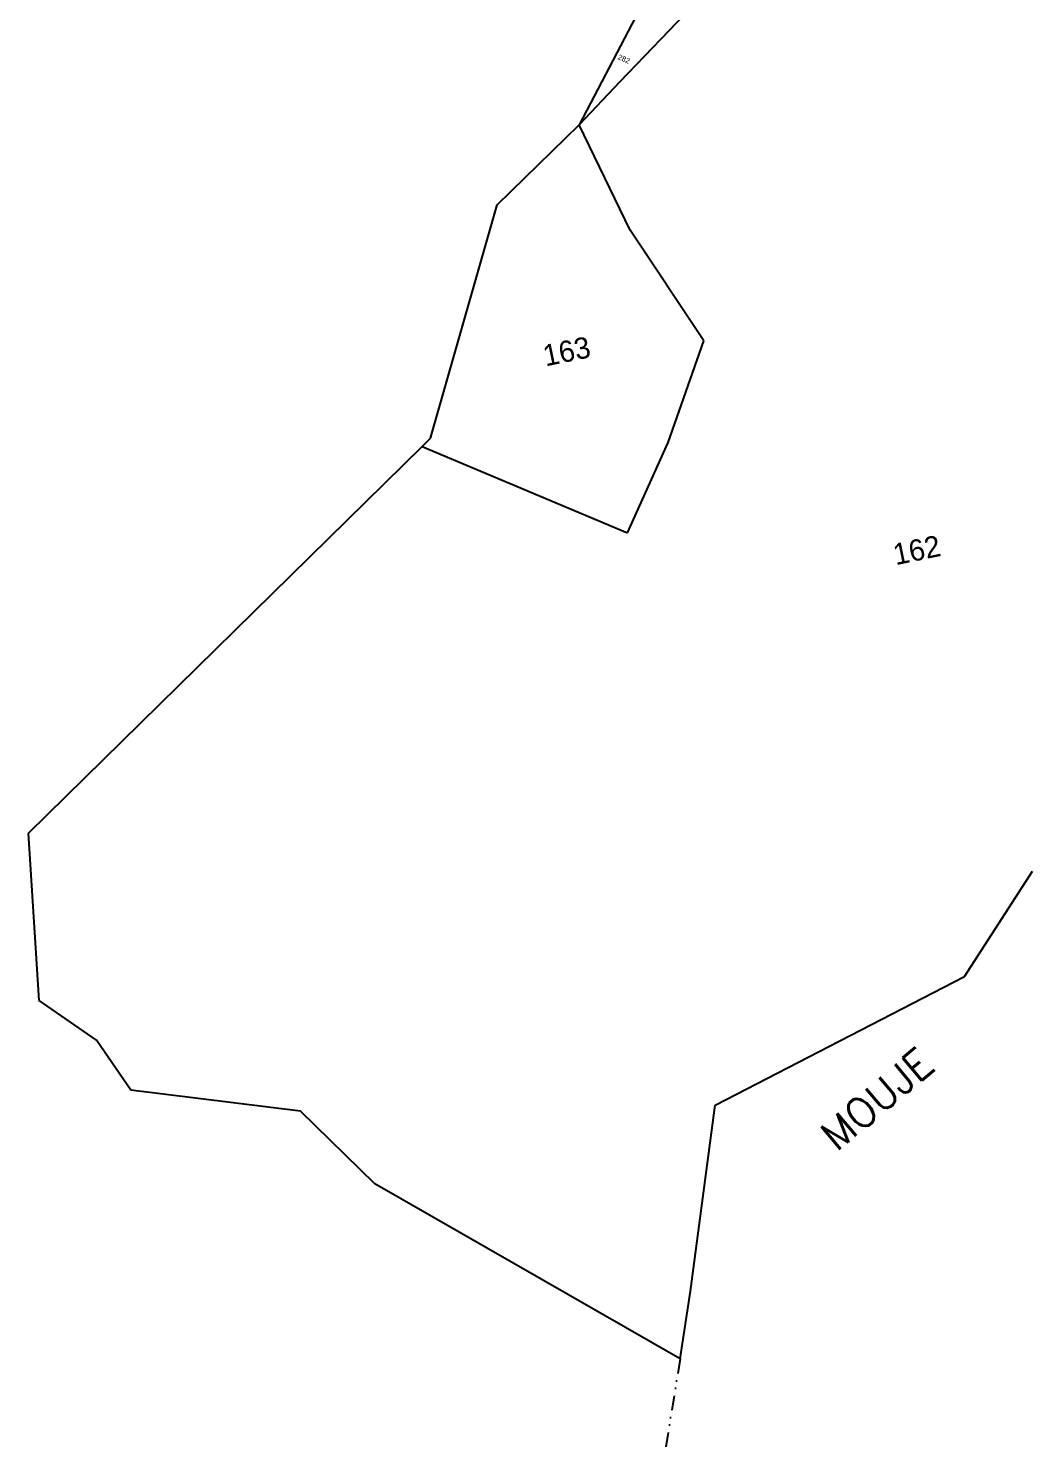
# Model space of a CAD drawing. Header units: metres. Extents: x 308938 to 313654, y 1921426 to 1925517.
# Drawn here: x 309651.5 to 309992.7, y 1921425.6 to 1921911.4 of the extents above; entities that cross this region are included whole.
import ezdxf

# ---------------------------------------------------------------- set-up
doc = ezdxf.new("R2010")
doc.units = ezdxf.units.M
doc.header["$MEASUREMENT"] = 0
doc.linetypes.add('DIVIDE', pattern=[1.25, 0.5, -0.25, 0, -0.25, 0, -0.25])
for name, color, linetype in [('OFF', 1, 'Continuous'), ('POLY_PARCEL', 6, 'Continuous'), ('POLY_WATER', 4, 'Continuous'), ('TEXT_MAPOUT', 7, 'Continuous'), ('TEXT_PARCEL', 7, 'Continuous'), ('V_BOUND_LINE', 7, 'Continuous'), ('V_DIVIDE_LINE', 7, 'DIVIDE')]:
    doc.layers.add(name, color=color, linetype=linetype)
doc.styles.get("Standard").update_dxf_attribs({"font": 'simplex.shx'})
doc.styles.add('TEXT_MAP', font='')
doc.styles.get('TEXT_MAP').set_extended_font_data('Kruti Dev 050')

msp = doc.modelspace()

# ---------------------------------------------------------------- linework, layer by layer
at = {"layer": 'OFF'}
msp.add_line((309861.2, 1921920.28), (309839.33, 1921878.51), dxfattribs=at)
at = {"layer": 'POLY_PARCEL'}
for p, q in [((309856.79, 1921842.57), (309839.33, 1921878.51)), ((309881.89, 1921804.81), (309856.79, 1921842.57)), ((309869.79, 1921770.19), (309881.89, 1921804.81)), ((309785.76, 1921768.75), (309855.86, 1921739.31)), ((309855.86, 1921739.31), (309869.79, 1921770.19))]:
    msp.add_line(p, q, dxfattribs=at)
at = {"layer": 'POLY_WATER'}
for p, q in [((309853.33, 1921893.31), (309932.79, 1921976.23)), ((309839.33, 1921878.51), (309853.33, 1921893.31))]:
    msp.add_line(p, q, dxfattribs=at)
at = {"layer": 'V_BOUND_LINE'}
for p, q in [((309811.38, 1921851.26), (309839.33, 1921878.51)), ((309788.69, 1921771.64), (309811.38, 1921851.26)), ((309785.76, 1921768.75), (309788.69, 1921771.64)), ((309651.45, 1921636.87), (309785.76, 1921768.75)), ((309655.15, 1921579.81), (309651.45, 1921636.87)), ((309970.88, 1921587.97), (309994.06, 1921623.95)), ((309885.85, 1921544.12), (309970.88, 1921587.97)), ((309674.72, 1921566.19), (309655.15, 1921579.81)), ((309686.38, 1921549.16), (309674.72, 1921566.19)), ((309744.24, 1921542.06), (309686.38, 1921549.16)), ((309877.37, 1921480.63), (309885.85, 1921544.12)), ((309769.68, 1921517.19), (309744.24, 1921542.06)), ((309873.83, 1921457.48), (309769.68, 1921517.19)), ((309873.83, 1921457.48), (309877.37, 1921480.63))]:
    msp.add_line(p, q, dxfattribs=at)
at = {"layer": 'V_DIVIDE_LINE', "ltscale": 10}
msp.add_line((309873.83, 1921457.48), (309868.66, 1921425.57), dxfattribs=at)

# ---------------------------------------------------------------- texts
at = {"layer": 'TEXT_MAPOUT', "ltscale": 10}
msp.add_text('MOUJE ', height=10.091, rotation=40.1814, dxfattribs=at).set_placement((309927.28, 1921527.98))
at = {"layer": 'TEXT_PARCEL', "style": 'TEXT_MAP'}
for s, height, rotation, p in [('282', 1.8, 336.688, (309852.41, 1921900.97)), ('163', 7.265, 11.6001, (309827.9, 1921796.07)), ('162', 7.265, 11.6001, (309947.38, 1921728.26))]:
    msp.add_text(s, height=height, rotation=rotation, dxfattribs=at).set_placement(p)

doc.saveas('drawing.dxf')
